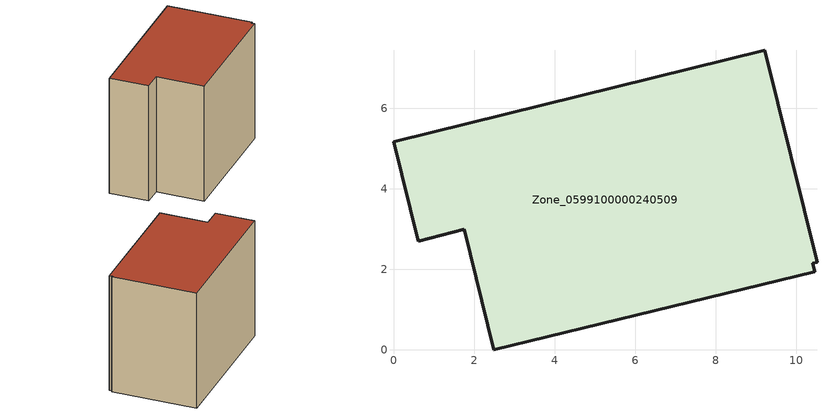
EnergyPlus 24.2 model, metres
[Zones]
Zone_0599100000240509
 floor ground (C_G): 10.4,2.15 10.46,1.95 2.49,0 1.76,2.99 0.61,2.7 0,5.17 9.21,7.44 10.51,2.18 z0
 wall outside (C_F): 9.21,7.44 0,5.17 0.61,2.7 1.76,2.99 2.49,0 10.46,1.95 10.4,2.15 10.51,2.18 9.21,7.44 z0:7.84
 roof outside (C_R): 10.4,2.15 10.51,2.18 9.21,7.44 0,5.17 0.61,2.7 1.76,2.99 2.49,0 10.46,1.95 z7.84
[BUILDING]
Pand.0599100000240509: North Axis=0; Terrain=City; Loads Convergence Tolerance Value=0.04; Temperature Convergence Tolerance Value=0.4; Solar Distribution=FullExterior; Maximum Number of Warmup Days=25; Minimum Number of Warmup Days=1
[Site:Location]
Rotterdam.The.Hague.AP_ZH_NLD Design_Conditions: Latitude=51.96; Longitude=4.45; Time Zone=1; Elevation=-4.5
[SITE:GROUNDTEMPERATURE:BUILDINGSURFACE]
18, 18, 18, 18, 18, 18, 18, 18, 18, 18, 18, 18
[MATERIAL] Thermal Absorptance=0.9; Solar Absorptance=0.7; Visible Absorptance=0.7
Name | Roughness | Thickness | Conductivity | Density | Specific Heat
G.TC.1975-1991 | MediumSmooth | 0.15 | 0.288461 | 540 | 1210
F.TC.1975-1991 | Rough | 0.3 | 0.230769 | 1920 | 840
R.TC.1975-1991 | MediumRough | 0.2 | 0.153846 | 1500 | 1000
[CONSTRUCTION]
C_G: G.TC.1975-1991
C_F: F.TC.1975-1991
C_R: R.TC.1975-1991
[ZONE]
Zone_0599100000240509: Type=1; Multiplier=1; Ceiling Height=Autocalculate; Volume=Autocalculate; Floor Area=autocalculate; Part of Total Floor Area=Yes
[ZONEINFILTRATION:DESIGNFLOWRATE]
Infil_Zone_0599100000240509: Zone or ZoneList or Space or SpaceList=Zone_0599100000240509; Schedule=AlwaysOn; Design Flow Rate Calculation Method=Flow/Area; Flow Rate per Floor Area=0.003; Constant Term Coefficient=1; Temperature Term Coefficient=0; Velocity Term Coefficient=0; Velocity Squared Term Coefficient=0
[HVACTEMPLATE:ZONE:IDEALLOADSAIRSYSTEM]
Zone_0599100000240509: Maximum Heating Supply Air Temperature=50; Minimum Cooling Supply Air Temperature=13; Maximum Heating Supply Air Humidity Ratio=0.0156; Minimum Cooling Supply Air Humidity Ratio=0.0077; Heating Limit=NoLimit; Cooling Limit=NoLimit; Dehumidification Control Type=ConstantSensibleHeatRatio; Cooling Sensible Heat Ratio=0.7; Dehumidification Setpoint=60; Humidification Control Type=None; Humidification Setpoint=30; Outdoor Air Method=None; Outdoor Air Flow Rate per Person=0.00944; Outdoor Air Flow Rate per Zone Floor Area=0; Outdoor Air Flow Rate per Zone=0; Demand Controlled Ventilation Type=None; Outdoor Air Economizer Type=NoEconomizer; Heat Recovery Type=None; Sensible Heat Recovery Effectiveness=0.7; Latent Heat Recovery Effectiveness=0.65
[ZONECONTROL:THERMOSTAT]
ThermostatControl_Zone_0599100000240509: Zone or ZoneList=Zone_0599100000240509; Control Type Schedule=DualSetpointControlType; Control 1=Thermostat_Zone_0599100000240509; Temperature Difference Between Cutout And Setpoint=0
[THERMOSTATSETPOINT:DUALSETPOINT]
Thermostat_Zone_0599100000240509: Heating Setpoint Temperature Schedule=HeatingSetpoint_Zone_0599100000240509; Cooling Setpoint Temperature Schedule=CoolingSetpoint_Zone_0599100000240509
[SCHEDULE:COMPACT]
HeatingSetpoint_Zone_0599100000240509: Through: 12/31, For: AllDays, Until: 24:00, 21
CoolingSetpoint_Zone_0599100000240509: Through: 12/31, For: AllDays, Until: 24:00, 24
DualSetpointControlType: Through: 12/31, For: AllDays, Until: 24:00, 4
AlwaysOn: Through: 12/31, For: AllDays, Until: 24:00, 1
